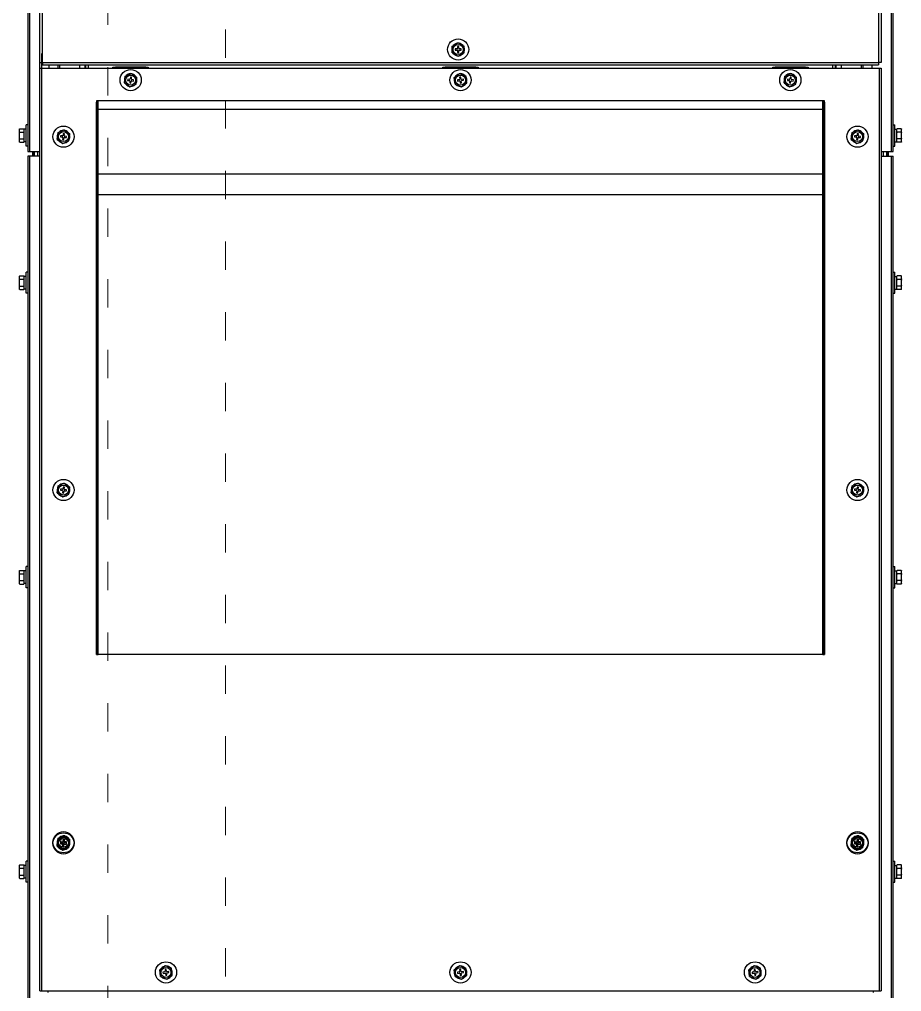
# Model space of a CAD drawing. Extents: x 59521 to 184406, y -1257 to 56672.
# Drawn here: x 90184 to 90933, y 14192 to 15017 of the extents above; entities that cross this region are included whole.
import ezdxf

# ---------------------------------------------------------------- set-up
doc = ezdxf.new("R2010")
doc.units = 0
doc.header["$MEASUREMENT"] = 0
doc.linetypes.add('ACAD_ISO03W100', pattern=[30, 12, -18])
doc.layers.get('0').update_dxf_attribs({"linetype": 'CONTINUOUS'})
for name, color, linetype in [('2401-01144-S-M6-16HWM_0', 7, 'CONTINUOUS'), ('4209-FSJT01_0', 7, 'CONTINUOUS'), ('4209-FSJT02_0', 7, 'CONTINUOUS'), ('4212-KH004_041_0', 7, 'CONTINUOUS'), ('4212-KH010_041_0', 7, 'CONTINUOUS'), ('4215-12269_4_0', 7, 'CONTINUOUS'), ('4215-12269_4_1_0', 7, 'CONTINUOUS'), ('4215-12269_4_4_0', 7, 'CONTINUOUS'), ('4215-19371_3_0', 7, 'CONTINUOUS'), ('4215-19372_1_0', 7, 'CONTINUOUS'), ('4215-19391_1_0', 7, 'CONTINUOUS'), ('4215-19398_1_0', 7, 'CONTINUOUS'), ('4215-19398_2_0', 7, 'CONTINUOUS'), ('4215-19398_3_0', 7, 'CONTINUOUS'), ('4215-19398_4_0', 7, 'CONTINUOUS'), ('4215-21660_1_0', 7, 'CONTINUOUS')]:
    doc.layers.add(name, color=color, linetype=linetype)
doc.layers.add('THICK', color=7, linetype='CONTINUOUS', lineweight=0)

# ---------------------------------------------------------------- blocks, each defined once
blk = doc.blocks.new('RY6TU6TYR6Y')
at = {"layer": 'THICK', "color": 1, "linetype": 'ACAD_ISO03W100', "ltscale": 2}
blk.add_lwpolyline([(74847.97, -88359.81), (74947.97, -88359.81), (74947.97, -90811.81), (74847.97, -90811.81)], close=True, dxfattribs=at)
blk = doc.blocks.new('A$C5A9F4CD4')
at = {"layer": '2401-01144-S-M6-16HWM_0', "color": 87, "linetype": 'Continuous'}
for p, q in [((367.7, 1189.89), (372.7, 1192.77)), ((367.7, 1184.11), (367.7, 1189.89)), ((373.2, 1189.5), (372.2, 1189.5)), ((372.2, 1189.5), (372.2, 1188)), ((372.7, 1192.77), (377.7, 1189.89)), ((373.2, 1188), (373.2, 1189.5)), ((377.7, 1184.11), (377.7, 1189.89)), ((367.7, 1184.11), (372.7, 1181.23)), ((371.7, 1187.5), (370.2, 1187.5)), ((370.2, 1187.5), (370.2, 1186.5)), ((370.2, 1186.5), (371.7, 1186.5)), ((372.2, 1186), (372.2, 1184.5)), ((372.2, 1184.5), (373.2, 1184.5)), ((372.7, 1181.23), (377.7, 1184.11)), ((373.2, 1184.5), (373.2, 1186)), ((375.2, 1187.5), (373.7, 1187.5)), ((373.7, 1186.5), (375.2, 1186.5)), ((375.2, 1186.5), (375.2, 1187.5)), ((89.41, 1158.69), (90.05, 1164.43)), ((90.05, 1164.43), (95.34, 1166.74)), ((95.34, 1166.74), (99.99, 1163.31)), ((369.38, 1163.24), (373.97, 1166.73)), ((373.97, 1166.73), (379.3, 1164.49)), ((380.02, 1158.76), (379.3, 1164.49)), ((649.41, 1158.69), (650.05, 1164.43)), ((650.05, 1164.43), (655.34, 1166.74)), ((655.34, 1166.74), (659.99, 1163.31)), ((89.41, 1158.69), (94.06, 1155.26)), ((92.27, 1161.78), (92.16, 1160.78)), ((92.16, 1160.78), (93.65, 1160.61)), ((93.76, 1161.61), (92.27, 1161.78)), ((94.09, 1160.06), (93.92, 1158.57)), ((93.92, 1158.57), (94.92, 1158.46)), ((94.06, 1155.26), (99.35, 1157.57)), ((94.48, 1163.54), (94.31, 1162.05)), ((95.48, 1163.43), (94.48, 1163.54)), ((94.92, 1158.46), (95.09, 1159.95)), ((95.31, 1161.94), (95.48, 1163.43)), ((95.64, 1160.39), (97.13, 1160.22)), ((97.24, 1161.22), (95.75, 1161.39)), ((97.13, 1160.22), (97.24, 1161.22)), ((99.35, 1157.57), (99.99, 1163.31)), ((370.1, 1157.51), (369.38, 1163.24)), ((370.1, 1157.51), (375.43, 1155.27)), ((373.65, 1161.37), (372.16, 1161.18)), ((372.16, 1161.18), (372.28, 1160.19)), ((372.28, 1160.19), (373.77, 1160.38)), ((374.88, 1163.54), (373.89, 1163.42)), ((373.89, 1163.42), (374.08, 1161.93)), ((374.33, 1159.95), (374.52, 1158.46)), ((374.52, 1158.46), (375.51, 1158.58)), ((375.07, 1162.05), (374.88, 1163.54)), ((375.51, 1158.58), (375.32, 1160.07)), ((375.43, 1155.27), (380.02, 1158.76)), ((377.12, 1161.81), (375.63, 1161.62)), ((375.75, 1160.63), (377.24, 1160.82)), ((377.24, 1160.82), (377.12, 1161.81)), ((649.41, 1158.69), (654.06, 1155.26)), ((652.27, 1161.78), (652.16, 1160.78)), ((652.16, 1160.78), (653.65, 1160.61)), ((653.76, 1161.61), (652.27, 1161.78)), ((654.09, 1160.06), (653.92, 1158.57)), ((653.92, 1158.57), (654.92, 1158.46)), ((654.06, 1155.26), (659.35, 1157.57)), ((654.48, 1163.54), (654.31, 1162.05)), ((655.48, 1163.43), (654.48, 1163.54)), ((654.92, 1158.46), (655.09, 1159.95)), ((655.31, 1161.94), (655.48, 1163.43)), ((655.64, 1160.39), (657.13, 1160.22)), ((657.24, 1161.22), (655.75, 1161.39)), ((657.13, 1160.22), (657.24, 1161.22)), ((659.35, 1157.57), (659.99, 1163.31)), ((5.9, 1105), (5.9, 1123)), ((7.5, 1123), (5.9, 1123)), ((741.9, 1123), (743.5, 1123)), ((743.5, 1105), (743.5, 1123)), ((0.6, 1119.77), (0.3, 1119.47)), ((0.3, 1108.53), (0.3, 1119.47)), ((0.6, 1119.77), (4, 1119.77)), ((0.6, 1116.89), (4, 1116.89)), ((4.3, 1119.47), (4, 1119.77)), ((4.3, 1108.53), (4.3, 1119.47)), ((5.9, 1119.35), (4.3, 1119.35)), ((32.41, 1110.69), (33.05, 1116.43)), ((33.05, 1116.43), (38.34, 1118.74)), ((37.48, 1115.54), (37.31, 1114.05)), ((38.48, 1115.43), (37.48, 1115.54)), ((38.31, 1113.94), (38.48, 1115.43)), ((38.34, 1118.74), (42.99, 1115.31)), ((42.35, 1109.57), (42.99, 1115.31)), ((706.41, 1110.69), (707.05, 1116.43)), ((707.05, 1116.43), (712.34, 1118.74)), ((711.48, 1115.54), (711.31, 1114.05)), ((712.48, 1115.43), (711.48, 1115.54)), ((712.31, 1113.94), (712.48, 1115.43)), ((712.34, 1118.74), (716.99, 1115.31)), ((716.35, 1109.57), (716.99, 1115.31)), ((743.5, 1119.35), (745.1, 1119.35)), ((745.1, 1119.47), (745.37, 1119.74)), ((745.1, 1108.53), (745.1, 1119.47)), ((748.8, 1119.77), (745.4, 1119.77)), ((748.8, 1116.84), (745.4, 1116.84)), ((748.83, 1119.74), (749.1, 1119.47)), ((749.1, 1108.53), (749.1, 1119.47)), ((0.6, 1108.23), (0.3, 1108.53)), ((0.6, 1111.11), (4, 1111.11)), ((0.6, 1108.23), (4, 1108.23)), ((4.3, 1108.53), (4, 1108.23)), ((5.9, 1108.65), (4.3, 1108.65)), ((32.41, 1110.69), (37.06, 1107.26)), ((35.27, 1113.78), (35.16, 1112.78)), ((35.16, 1112.78), (36.65, 1112.61)), ((36.76, 1113.61), (35.27, 1113.78)), ((37.09, 1112.06), (36.92, 1110.57)), ((36.92, 1110.57), (37.92, 1110.46)), ((37.06, 1107.26), (42.35, 1109.57)), ((37.92, 1110.46), (38.09, 1111.95)), ((38.64, 1112.39), (40.13, 1112.22)), ((40.24, 1113.22), (38.75, 1113.39)), ((40.13, 1112.22), (40.24, 1113.22)), ((706.41, 1110.69), (711.06, 1107.26)), ((709.27, 1113.78), (709.16, 1112.78)), ((709.16, 1112.78), (710.65, 1112.61)), ((710.76, 1113.61), (709.27, 1113.78)), ((711.09, 1112.06), (710.92, 1110.57)), ((710.92, 1110.57), (711.92, 1110.46)), ((711.06, 1107.26), (716.35, 1109.57)), ((711.92, 1110.46), (712.09, 1111.95)), ((712.64, 1112.39), (714.13, 1112.22)), ((714.24, 1113.22), (712.75, 1113.39)), ((714.13, 1112.22), (714.24, 1113.22)), ((743.5, 1108.65), (745.1, 1108.65)), ((745.1, 1108.53), (745.4, 1108.23)), ((748.8, 1111.07), (745.4, 1111.07)), ((748.8, 1108.23), (745.4, 1108.23)), ((749.1, 1108.53), (748.8, 1108.23)), ((7.5, 1105), (5.9, 1105)), ((741.9, 1105), (743.5, 1105)), ((0.6, 994.77), (0.3, 994.47)), ((0.3, 983.53), (0.3, 994.47)), ((0.6, 994.77), (4, 994.77)), ((0.6, 991.89), (4, 991.89)), ((4.3, 994.47), (4, 994.77)), ((4.3, 983.53), (4.3, 994.47)), ((5.9, 994.35), (4.3, 994.35)), ((5.9, 980), (5.9, 998)), ((7.5, 998), (5.9, 998)), ((741.9, 998), (743.5, 998)), ((743.5, 980), (743.5, 998)), ((743.5, 994.35), (745.1, 994.35)), ((745.1, 994.47), (745.37, 994.74)), ((745.1, 983.53), (745.1, 994.47)), ((748.8, 994.77), (745.4, 994.77)), ((748.8, 991.84), (745.4, 991.84)), ((748.83, 994.74), (749.1, 994.47)), ((749.1, 983.53), (749.1, 994.47)), ((0.6, 983.23), (0.3, 983.53)), ((0.6, 986.11), (4, 986.11)), ((0.6, 983.23), (4, 983.23)), ((4.3, 983.53), (4, 983.23)), ((5.9, 983.65), (4.3, 983.65)), ((743.5, 983.65), (745.1, 983.65)), ((745.1, 983.53), (745.4, 983.23)), ((748.8, 986.07), (745.4, 986.07)), ((748.8, 983.23), (745.4, 983.23)), ((749.1, 983.53), (748.8, 983.23)), ((7.5, 980), (5.9, 980)), ((741.9, 980), (743.5, 980)), ((33.05, 816.43), (38.34, 818.74)), ((38.34, 818.74), (42.99, 815.31)), ((707.05, 816.43), (712.34, 818.74)), ((712.34, 818.74), (716.99, 815.31)), ((32.41, 810.69), (33.05, 816.43)), ((32.41, 810.69), (37.06, 807.26)), ((35.27, 813.78), (35.16, 812.78)), ((35.16, 812.78), (36.65, 812.61)), ((36.76, 813.61), (35.27, 813.78)), ((37.09, 812.06), (36.92, 810.57)), ((36.92, 810.57), (37.92, 810.46)), ((37.06, 807.26), (42.35, 809.57)), ((37.48, 815.54), (37.31, 814.05)), ((38.48, 815.43), (37.48, 815.54)), ((37.92, 810.46), (38.09, 811.95)), ((38.31, 813.94), (38.48, 815.43)), ((38.64, 812.39), (40.13, 812.22)), ((40.24, 813.22), (38.75, 813.39)), ((40.13, 812.22), (40.24, 813.22)), ((42.35, 809.57), (42.99, 815.31)), ((706.41, 810.69), (707.05, 816.43)), ((706.41, 810.69), (711.06, 807.26)), ((709.27, 813.78), (709.16, 812.78)), ((709.16, 812.78), (710.65, 812.61)), ((710.76, 813.61), (709.27, 813.78)), ((711.09, 812.06), (710.92, 810.57)), ((710.92, 810.57), (711.92, 810.46)), ((711.06, 807.26), (716.35, 809.57)), ((711.48, 815.54), (711.31, 814.05)), ((712.48, 815.43), (711.48, 815.54)), ((711.92, 810.46), (712.09, 811.95)), ((712.31, 813.94), (712.48, 815.43)), ((712.64, 812.39), (714.13, 812.22)), ((714.24, 813.22), (712.75, 813.39)), ((714.13, 812.22), (714.24, 813.22)), ((716.35, 809.57), (716.99, 815.31)), ((0.6, 744.77), (0.3, 744.47)), ((0.3, 733.53), (0.3, 744.47)), ((0.6, 744.77), (4, 744.77)), ((4.3, 744.47), (4, 744.77)), ((4.3, 733.53), (4.3, 744.47)), ((5.9, 744.35), (4.3, 744.35)), ((7.5, 748), (5.9, 748)), ((5.9, 730), (5.9, 748)), ((741.9, 748), (743.5, 748)), ((743.5, 730), (743.5, 748)), ((743.5, 744.35), (745.1, 744.35)), ((745.1, 744.47), (745.37, 744.74)), ((745.1, 733.53), (745.1, 744.47)), ((748.8, 744.77), (745.4, 744.77)), ((748.83, 744.74), (749.1, 744.47)), ((749.1, 733.53), (749.1, 744.47)), ((0.6, 741.89), (4, 741.89)), ((0.6, 736.11), (4, 736.11)), ((748.8, 741.84), (745.4, 741.84)), ((748.8, 736.07), (745.4, 736.07)), ((0.6, 733.23), (0.3, 733.53)), ((0.6, 733.23), (4, 733.23)), ((4.3, 733.53), (4, 733.23)), ((5.9, 733.65), (4.3, 733.65)), ((7.5, 730), (5.9, 730)), ((741.9, 730), (743.5, 730)), ((743.5, 733.65), (745.1, 733.65)), ((745.1, 733.53), (745.4, 733.23)), ((748.8, 733.23), (745.4, 733.23)), ((749.1, 733.53), (748.8, 733.23)), ((32.41, 511.69), (33.05, 517.43)), ((32.41, 510.69), (33.05, 516.43)), ((32.41, 511.69), (37.06, 508.26)), ((33.05, 517.43), (38.34, 519.74)), ((33.05, 516.43), (38.34, 518.74)), ((35.27, 514.78), (35.16, 513.78)), ((35.16, 513.78), (36.65, 513.61)), ((35.27, 513.78), (35.16, 512.78)), ((35.16, 512.78), (36.65, 512.61)), ((36.76, 514.61), (35.27, 514.78)), ((36.76, 513.61), (35.27, 513.78)), ((37.09, 513.06), (36.92, 511.57)), ((37.09, 512.06), (36.92, 510.57)), ((37.48, 516.54), (37.31, 515.05)), ((37.48, 515.54), (37.31, 514.05)), ((38.48, 516.43), (37.48, 516.54)), ((38.48, 515.43), (37.48, 515.54)), ((37.92, 511.46), (38.09, 512.95)), ((37.92, 510.46), (38.09, 511.95)), ((38.31, 514.94), (38.48, 516.43)), ((38.31, 513.94), (38.48, 515.43)), ((38.34, 519.74), (42.99, 516.31)), ((38.34, 518.74), (42.99, 515.31)), ((38.64, 513.39), (40.13, 513.22)), ((38.64, 512.39), (40.13, 512.22)), ((40.24, 514.22), (38.75, 514.39)), ((40.24, 513.22), (38.75, 513.39)), ((40.13, 513.22), (40.24, 514.22)), ((40.13, 512.22), (40.24, 513.22)), ((42.35, 510.57), (42.99, 516.31)), ((42.35, 509.57), (42.99, 515.31)), ((706.41, 511.69), (707.05, 517.43)), ((706.41, 510.69), (707.05, 516.43)), ((706.41, 511.69), (711.06, 508.26)), ((707.05, 517.43), (712.34, 519.74)), ((707.05, 516.43), (712.34, 518.74)), ((709.27, 514.78), (709.16, 513.78)), ((709.16, 513.78), (710.65, 513.61)), ((709.27, 513.78), (709.16, 512.78)), ((709.16, 512.78), (710.65, 512.61)), ((710.76, 514.61), (709.27, 514.78)), ((710.76, 513.61), (709.27, 513.78)), ((711.09, 513.06), (710.92, 511.57)), ((711.09, 512.06), (710.92, 510.57)), ((711.48, 516.54), (711.31, 515.05)), ((711.48, 515.54), (711.31, 514.05)), ((712.48, 516.43), (711.48, 516.54)), ((712.48, 515.43), (711.48, 515.54)), ((711.92, 511.46), (712.09, 512.95)), ((711.92, 510.46), (712.09, 511.95)), ((712.31, 514.94), (712.48, 516.43)), ((712.31, 513.94), (712.48, 515.43)), ((712.34, 519.74), (716.99, 516.31)), ((712.34, 518.74), (716.99, 515.31)), ((712.64, 513.39), (714.13, 513.22)), ((712.64, 512.39), (714.13, 512.22)), ((714.24, 514.22), (712.75, 514.39)), ((714.24, 513.22), (712.75, 513.39)), ((714.13, 513.22), (714.24, 514.22)), ((714.13, 512.22), (714.24, 513.22)), ((716.35, 510.57), (716.99, 516.31)), ((716.35, 509.57), (716.99, 515.31)), ((32.41, 510.69), (37.06, 507.26)), ((36.92, 511.57), (37.92, 511.46)), ((36.92, 510.57), (37.92, 510.46)), ((37.06, 508.26), (42.35, 510.57)), ((37.06, 507.26), (42.35, 509.57)), ((706.41, 510.69), (711.06, 507.26)), ((710.92, 511.57), (711.92, 511.46)), ((710.92, 510.57), (711.92, 510.46)), ((711.06, 508.26), (716.35, 510.57)), ((711.06, 507.26), (716.35, 509.57)), ((7.5, 498), (5.9, 498)), ((5.9, 480), (5.9, 498)), ((7.5, 498), (5.9, 498)), ((5.9, 480), (5.9, 498)), ((741.9, 498), (743.5, 498)), ((743.5, 480), (743.5, 498)), ((0.6, 494.77), (0.3, 494.47)), ((0.6, 494.77), (0.3, 494.47)), ((0.3, 483.53), (0.3, 494.47)), ((0.3, 483.53), (0.3, 494.47)), ((0.6, 494.77), (4, 494.77)), ((0.6, 494.77), (4, 494.77)), ((0.6, 491.89), (4, 491.89)), ((0.6, 491.89), (4, 491.89)), ((4.3, 494.47), (4, 494.77)), ((4.3, 494.47), (4, 494.77)), ((4.3, 483.53), (4.3, 494.47)), ((4.3, 483.53), (4.3, 494.47)), ((5.9, 494.35), (4.3, 494.35)), ((5.9, 494.35), (4.3, 494.35)), ((743.5, 494.35), (745.1, 494.35)), ((745.1, 494.47), (745.37, 494.74)), ((745.1, 483.53), (745.1, 494.47)), ((748.8, 494.77), (745.4, 494.77)), ((748.8, 491.84), (745.4, 491.84)), ((748.83, 494.74), (749.1, 494.47)), ((749.1, 483.53), (749.1, 494.47)), ((0.6, 483.23), (0.3, 483.53)), ((0.6, 483.23), (0.3, 483.53)), ((0.6, 486.11), (4, 486.11)), ((0.6, 486.11), (4, 486.11)), ((0.6, 483.23), (4, 483.23)), ((0.6, 483.23), (4, 483.23)), ((4.3, 483.53), (4, 483.23)), ((4.3, 483.53), (4, 483.23)), ((5.9, 483.65), (4.3, 483.65)), ((5.9, 483.65), (4.3, 483.65)), ((7.5, 480), (5.9, 480)), ((7.5, 480), (5.9, 480)), ((741.9, 480), (743.5, 480)), ((743.5, 483.65), (745.1, 483.65)), ((745.1, 483.53), (745.4, 483.23)), ((748.8, 486.07), (745.4, 486.07)), ((748.8, 483.23), (745.4, 483.23)), ((749.1, 483.53), (748.8, 483.23)), ((119.38, 405.74), (123.97, 409.23)), ((119.38, 405.74), (123.97, 409.23)), ((120.1, 400.01), (119.38, 405.74)), ((120.1, 400.01), (119.38, 405.74)), ((124.88, 406.04), (123.89, 405.92)), ((124.88, 406.04), (123.89, 405.92)), ((123.89, 405.92), (124.08, 404.43)), ((123.89, 405.92), (124.08, 404.43)), ((123.97, 409.23), (129.3, 406.99)), ((123.97, 409.23), (129.3, 406.99)), ((125.07, 404.55), (124.88, 406.04)), ((125.07, 404.55), (124.88, 406.04)), ((130.02, 401.26), (129.3, 406.99)), ((130.02, 401.26), (129.3, 406.99)), ((369.38, 405.74), (373.97, 409.23)), ((369.38, 405.74), (373.97, 409.23)), ((370.1, 400.01), (369.38, 405.74)), ((370.1, 400.01), (369.38, 405.74)), ((374.88, 406.04), (373.89, 405.92)), ((374.88, 406.04), (373.89, 405.92)), ((373.89, 405.92), (374.08, 404.43)), ((373.89, 405.92), (374.08, 404.43)), ((373.97, 409.23), (379.3, 406.99)), ((373.97, 409.23), (379.3, 406.99)), ((375.07, 404.55), (374.88, 406.04)), ((375.07, 404.55), (374.88, 406.04)), ((380.02, 401.26), (379.3, 406.99)), ((380.02, 401.26), (379.3, 406.99)), ((619.38, 405.74), (623.97, 409.23)), ((619.38, 405.74), (623.97, 409.23)), ((620.1, 400.01), (619.38, 405.74)), ((620.1, 400.01), (619.38, 405.74)), ((624.88, 406.04), (623.89, 405.92)), ((624.88, 406.04), (623.89, 405.92)), ((623.89, 405.92), (624.08, 404.43)), ((623.89, 405.92), (624.08, 404.43)), ((623.97, 409.23), (629.3, 406.99)), ((623.97, 409.23), (629.3, 406.99)), ((625.07, 404.55), (624.88, 406.04)), ((625.07, 404.55), (624.88, 406.04)), ((630.02, 401.26), (629.3, 406.99)), ((630.02, 401.26), (629.3, 406.99)), ((120.1, 400.01), (125.43, 397.77)), ((120.1, 400.01), (125.43, 397.77)), ((123.65, 403.87), (122.16, 403.68)), ((123.65, 403.87), (122.16, 403.68)), ((122.16, 403.68), (122.28, 402.69)), ((122.16, 403.68), (122.28, 402.69)), ((122.28, 402.69), (123.77, 402.88)), ((122.28, 402.69), (123.77, 402.88)), ((124.33, 402.45), (124.52, 400.96)), ((124.33, 402.45), (124.52, 400.96)), ((124.52, 400.96), (125.51, 401.08)), ((124.52, 400.96), (125.51, 401.08)), ((125.51, 401.08), (125.32, 402.57)), ((125.51, 401.08), (125.32, 402.57)), ((125.43, 397.77), (130.02, 401.26)), ((125.43, 397.77), (130.02, 401.26)), ((127.12, 404.31), (125.63, 404.12)), ((127.12, 404.31), (125.63, 404.12)), ((125.75, 403.13), (127.24, 403.32)), ((125.75, 403.13), (127.24, 403.32)), ((127.24, 403.32), (127.12, 404.31)), ((127.24, 403.32), (127.12, 404.31)), ((370.1, 400.01), (375.43, 397.77)), ((370.1, 400.01), (375.43, 397.77)), ((373.65, 403.87), (372.16, 403.68)), ((373.65, 403.87), (372.16, 403.68)), ((372.16, 403.68), (372.28, 402.69)), ((372.16, 403.68), (372.28, 402.69)), ((372.28, 402.69), (373.77, 402.88)), ((372.28, 402.69), (373.77, 402.88)), ((374.33, 402.45), (374.52, 400.96)), ((374.33, 402.45), (374.52, 400.96)), ((374.52, 400.96), (375.51, 401.08)), ((374.52, 400.96), (375.51, 401.08)), ((375.51, 401.08), (375.32, 402.57)), ((375.51, 401.08), (375.32, 402.57)), ((375.43, 397.77), (380.02, 401.26)), ((375.43, 397.77), (380.02, 401.26)), ((377.12, 404.31), (375.63, 404.12)), ((377.12, 404.31), (375.63, 404.12)), ((375.75, 403.13), (377.24, 403.32)), ((375.75, 403.13), (377.24, 403.32)), ((377.24, 403.32), (377.12, 404.31)), ((377.24, 403.32), (377.12, 404.31)), ((620.1, 400.01), (625.43, 397.77)), ((620.1, 400.01), (625.43, 397.77)), ((623.65, 403.87), (622.16, 403.68)), ((623.65, 403.87), (622.16, 403.68)), ((622.16, 403.68), (622.28, 402.69)), ((622.16, 403.68), (622.28, 402.69)), ((622.28, 402.69), (623.77, 402.88)), ((622.28, 402.69), (623.77, 402.88)), ((624.33, 402.45), (624.52, 400.96)), ((624.33, 402.45), (624.52, 400.96)), ((624.52, 400.96), (625.51, 401.08)), ((624.52, 400.96), (625.51, 401.08)), ((625.51, 401.08), (625.32, 402.57)), ((625.51, 401.08), (625.32, 402.57)), ((625.43, 397.77), (630.02, 401.26)), ((625.43, 397.77), (630.02, 401.26)), ((627.12, 404.31), (625.63, 404.12)), ((627.12, 404.31), (625.63, 404.12)), ((625.75, 403.13), (627.24, 403.32)), ((625.75, 403.13), (627.24, 403.32)), ((627.24, 403.32), (627.12, 404.31)), ((627.24, 403.32), (627.12, 404.31))]:
    blk.add_line(p, q, dxfattribs=at)
for centre, radius in [((372.7, 1187), 9), ((372.7, 1187), 4.25), ((94.7, 1161), 9), ((94.7, 1161), 4.25), ((374.7, 1161), 9), ((374.7, 1161), 4.25), ((654.7, 1161), 9), ((654.7, 1161), 4.25), ((37.7, 1113), 9), ((37.7, 1113), 4.25), ((711.7, 1113), 9), ((711.7, 1113), 4.25), ((37.7, 813), 9), ((37.7, 813), 4.25), ((711.7, 813), 9), ((711.7, 813), 4.25), ((37.7, 514), 9), ((37.7, 513), 9), ((711.7, 514), 9), ((711.7, 513), 9), ((37.7, 514), 4.25), ((37.7, 513), 4.25), ((711.7, 514), 4.25), ((711.7, 513), 4.25), ((124.7, 403.5), 9), ((124.7, 403.5), 9), ((124.7, 403.5), 4.25), ((124.7, 403.5), 4.25), ((374.7, 403.5), 9), ((374.7, 403.5), 9), ((374.7, 403.5), 4.25), ((374.7, 403.5), 4.25), ((624.7, 403.5), 9), ((624.7, 403.5), 9), ((624.7, 403.5), 4.25), ((624.7, 403.5), 4.25)]:
    blk.add_circle(centre, radius, dxfattribs=at)
for centre, radius, start, end in [((372.7, 1187), 5.35, 159.16031, 200.83969), ((372.7, 1187), 5.47, 144.00755, 155.99245), ((372.7, 1187), 5.35, 99.16031, 140.83969), ((372.7, 1187), 5.47, 84.00755, 95.99245), ((372.7, 1187), 5.35, 39.16031, 80.83969), ((372.7, 1187), 5.47, 24.00755, 35.99245), ((372.7, 1187), 5.35, 339.16031, 20.83969), ((372.7, 1187), 5.47, 204.00755, 215.99245), ((372.7, 1187), 5.35, 219.16031, 260.83969), ((371.7, 1188), 0.5, 270, 0), ((371.7, 1186), 0.5, 0, 90), ((372.7, 1187), 5.47, 264.00755, 275.99245), ((373.7, 1188), 0.5, 180, 270), ((373.7, 1186), 0.5, 90, 180), ((372.7, 1187), 5.35, 279.16031, 320.83969), ((372.7, 1187), 5.47, 324.00755, 335.99245), ((94.7, 1161), 5.47, 137.5964, 149.58129), ((94.7, 1161), 5.35, 92.74915, 134.42854), ((94.7, 1161), 5.47, 77.5964, 89.58129), ((94.7, 1161), 5.35, 32.74915, 74.42854), ((94.7, 1161), 5.47, 17.5964, 29.58129), ((374.7, 1161), 5.47, 151.22599, 163.21088), ((374.7, 1161), 5.35, 106.37874, 148.05813), ((374.7, 1161), 5.47, 91.22599, 103.21088), ((374.7, 1161), 5.35, 46.37874, 88.05813), ((374.7, 1161), 5.47, 31.22599, 43.21088), ((654.7, 1161), 5.47, 137.5964, 149.58129), ((654.7, 1161), 5.35, 92.74915, 134.42854), ((654.7, 1161), 5.47, 77.5964, 89.58129), ((654.7, 1161), 5.35, 32.74915, 74.42854), ((654.7, 1161), 5.47, 17.5964, 29.58129), ((94.7, 1161), 5.35, 152.74915, 194.42854), ((94.7, 1161), 5.47, 197.5964, 209.58129), ((94.7, 1161), 5.35, 212.74915, 254.42854), ((94.7, 1161), 5.47, 257.5964, 269.58129), ((93.59, 1160.12), 0.5, 353.58884, 83.58884), ((93.82, 1162.11), 0.5, 263.58884, 353.58884), ((94.7, 1161), 5.35, 272.74915, 314.42854), ((95.58, 1159.89), 0.5, 83.58884, 173.58884), ((95.81, 1161.88), 0.5, 173.58884, 263.58884), ((94.7, 1161), 5.47, 317.5964, 329.58129), ((94.7, 1161), 5.35, 332.74915, 14.42854), ((374.7, 1161), 5.35, 166.37874, 208.05813), ((374.7, 1161), 5.47, 211.22599, 223.21088), ((374.7, 1161), 5.35, 226.37874, 268.05813), ((373.58, 1161.87), 0.5, 277.21844, 7.21844), ((373.83, 1159.88), 0.5, 7.21844, 97.21844), ((374.7, 1161), 5.47, 271.22599, 283.21088), ((375.57, 1162.12), 0.5, 187.21844, 277.21844), ((375.82, 1160.13), 0.5, 97.21844, 187.21844), ((374.7, 1161), 5.35, 286.37874, 328.05813), ((374.7, 1161), 5.35, 346.37874, 28.05813), ((374.7, 1161), 5.47, 331.22599, 343.21088), ((654.7, 1161), 5.35, 152.74915, 194.42854), ((654.7, 1161), 5.47, 197.5964, 209.58129), ((654.7, 1161), 5.35, 212.74915, 254.42854), ((654.7, 1161), 5.47, 257.5964, 269.58129), ((653.59, 1160.12), 0.5, 353.58884, 83.58884), ((653.82, 1162.11), 0.5, 263.58884, 353.58884), ((654.7, 1161), 5.35, 272.74915, 314.42854), ((655.58, 1159.89), 0.5, 83.58884, 173.58884), ((655.81, 1161.88), 0.5, 173.58884, 263.58884), ((654.7, 1161), 5.47, 317.5964, 329.58129), ((654.7, 1161), 5.35, 332.74915, 14.42854), ((1.54, 1117.2), 3.56, 39.13645, 39.50124), ((37.7, 1113), 5.35, 152.74915, 194.42854), ((37.7, 1113), 5.47, 137.5964, 149.58129), ((37.7, 1113), 5.35, 92.74915, 134.42854), ((37.7, 1113), 5.47, 77.5964, 89.58129), ((37.7, 1113), 5.35, 32.74915, 74.42854), ((37.7, 1113), 5.47, 17.5964, 29.58129), ((37.7, 1113), 5.35, 332.74915, 14.42854), ((711.7, 1113), 5.35, 152.74915, 194.42854), ((711.7, 1113), 5.47, 137.5964, 149.58129), ((711.7, 1113), 5.35, 92.74915, 134.42854), ((711.7, 1113), 5.47, 77.5964, 89.58129), ((711.7, 1113), 5.35, 32.74915, 74.42854), ((711.7, 1113), 5.47, 17.5964, 29.58129), ((711.7, 1113), 5.35, 332.74915, 14.42854), ((747.91, 1117.18), 3.61, 140.86358, 141.28971), ((749.24, 1115.99), 5.38, 135.43477, 135.87557), ((744.96, 1115.99), 5.38, 44.12443, 44.56523), ((746.29, 1117.18), 3.61, 38.71029, 39.13642), ((3.06, 1110.8), 3.56, 219.13645, 219.50125), ((37.7, 1113), 5.47, 197.5964, 209.58129), ((37.7, 1113), 5.35, 212.74915, 254.42854), ((37.7, 1113), 5.47, 257.5964, 269.58129), ((36.59, 1112.12), 0.5, 353.58884, 83.58884), ((36.82, 1114.11), 0.5, 263.58884, 353.58884), ((37.7, 1113), 5.35, 272.74915, 314.42854), ((38.58, 1111.89), 0.5, 83.58884, 173.58884), ((38.81, 1113.88), 0.5, 173.58884, 263.58884), ((37.7, 1113), 5.47, 317.5964, 329.58129), ((711.7, 1113), 5.47, 197.5964, 209.58129), ((711.7, 1113), 5.35, 212.74915, 254.42854), ((711.7, 1113), 5.47, 257.5964, 269.58129), ((710.59, 1112.12), 0.5, 353.58884, 83.58884), ((710.82, 1114.11), 0.5, 263.58884, 353.58884), ((711.7, 1113), 5.35, 272.74915, 314.42854), ((712.58, 1111.89), 0.5, 83.58884, 173.58884), ((712.81, 1113.88), 0.5, 173.58884, 263.58884), ((711.7, 1113), 5.47, 317.5964, 329.58129), ((1.54, 992.2), 3.56, 39.13645, 39.50124), ((747.91, 992.18), 3.61, 140.86358, 141.28971), ((749.24, 990.99), 5.38, 135.43477, 135.87557), ((744.96, 990.99), 5.38, 44.12443, 44.56523), ((746.29, 992.18), 3.61, 38.71029, 39.13642), ((3.06, 985.8), 3.56, 219.13645, 219.50125), ((37.7, 813), 5.35, 92.74915, 134.42854), ((37.7, 813), 5.47, 77.5964, 89.58129), ((37.7, 813), 5.35, 32.74915, 74.42854), ((711.7, 813), 5.35, 92.74915, 134.42854), ((711.7, 813), 5.47, 77.5964, 89.58129), ((711.7, 813), 5.35, 32.74915, 74.42854), ((37.7, 813), 5.35, 152.74915, 194.42854), ((37.7, 813), 5.47, 197.5964, 209.58129), ((37.7, 813), 5.47, 137.5964, 149.58129), ((37.7, 813), 5.35, 212.74915, 254.42854), ((36.59, 812.12), 0.5, 353.58884, 83.58884), ((36.82, 814.11), 0.5, 263.58884, 353.58884), ((37.7, 813), 5.35, 272.74915, 314.42854), ((38.58, 811.89), 0.5, 83.58884, 173.58884), ((38.81, 813.88), 0.5, 173.58884, 263.58884), ((37.7, 813), 5.47, 317.5964, 329.58129), ((37.7, 813), 5.47, 17.5964, 29.58129), ((37.7, 813), 5.35, 332.74915, 14.42854), ((711.7, 813), 5.35, 152.74915, 194.42854), ((711.7, 813), 5.47, 197.5964, 209.58129), ((711.7, 813), 5.47, 137.5964, 149.58129), ((711.7, 813), 5.35, 212.74915, 254.42854), ((710.59, 812.12), 0.5, 353.58884, 83.58884), ((710.82, 814.11), 0.5, 263.58884, 353.58884), ((711.7, 813), 5.35, 272.74915, 314.42854), ((712.58, 811.89), 0.5, 83.58884, 173.58884), ((712.81, 813.88), 0.5, 173.58884, 263.58884), ((711.7, 813), 5.47, 317.5964, 329.58129), ((711.7, 813), 5.47, 17.5964, 29.58129), ((711.7, 813), 5.35, 332.74915, 14.42854), ((37.7, 813), 5.47, 257.5964, 269.58129), ((711.7, 813), 5.47, 257.5964, 269.58129), ((1.54, 742.2), 3.56, 39.13645, 39.50124), ((747.91, 742.18), 3.61, 140.86358, 141.28971), ((749.24, 740.99), 5.38, 135.43477, 135.87557), ((744.96, 740.99), 5.38, 44.12443, 44.56523), ((746.29, 742.18), 3.61, 38.71029, 39.13642), ((3.06, 735.8), 3.56, 219.13645, 219.50125), ((37.7, 514), 5.35, 152.74915, 194.42854), ((37.7, 513), 5.35, 152.74915, 194.42854), ((37.7, 514), 5.47, 197.5964, 209.58129), ((37.7, 514), 5.47, 137.5964, 149.58129), ((37.7, 513), 5.47, 137.5964, 149.58129), ((37.7, 514), 5.35, 92.74915, 134.42854), ((37.7, 513), 5.35, 92.74915, 134.42854), ((36.59, 513.12), 0.5, 353.58884, 83.58884), ((36.59, 512.12), 0.5, 353.58884, 83.58884), ((36.82, 515.11), 0.5, 263.58884, 353.58884), ((36.82, 514.11), 0.5, 263.58884, 353.58884), ((37.7, 514), 5.47, 77.5964, 89.58129), ((37.7, 513), 5.47, 77.5964, 89.58129), ((38.58, 512.89), 0.5, 83.58884, 173.58884), ((38.58, 511.89), 0.5, 83.58884, 173.58884), ((38.81, 514.88), 0.5, 173.58884, 263.58884), ((38.81, 513.88), 0.5, 173.58884, 263.58884), ((37.7, 514), 5.35, 32.74915, 74.42854), ((37.7, 513), 5.35, 32.74915, 74.42854), ((37.7, 514), 5.47, 17.5964, 29.58129), ((37.7, 513), 5.47, 17.5964, 29.58129), ((37.7, 514), 5.35, 332.74915, 14.42854), ((37.7, 513), 5.35, 332.74915, 14.42854), ((711.7, 514), 5.35, 152.74915, 194.42854), ((711.7, 513), 5.35, 152.74915, 194.42854), ((711.7, 514), 5.47, 197.5964, 209.58129), ((711.7, 514), 5.47, 137.5964, 149.58129), ((711.7, 513), 5.47, 137.5964, 149.58129), ((711.7, 514), 5.35, 92.74915, 134.42854), ((711.7, 513), 5.35, 92.74915, 134.42854), ((710.59, 513.12), 0.5, 353.58884, 83.58884), ((710.59, 512.12), 0.5, 353.58884, 83.58884), ((710.82, 515.11), 0.5, 263.58884, 353.58884), ((710.82, 514.11), 0.5, 263.58884, 353.58884), ((711.7, 514), 5.47, 77.5964, 89.58129), ((711.7, 513), 5.47, 77.5964, 89.58129), ((712.58, 512.89), 0.5, 83.58884, 173.58884), ((712.58, 511.89), 0.5, 83.58884, 173.58884), ((712.81, 514.88), 0.5, 173.58884, 263.58884), ((712.81, 513.88), 0.5, 173.58884, 263.58884), ((711.7, 514), 5.35, 32.74915, 74.42854), ((711.7, 513), 5.35, 32.74915, 74.42854), ((711.7, 514), 5.47, 17.5964, 29.58129), ((711.7, 513), 5.47, 17.5964, 29.58129), ((711.7, 514), 5.35, 332.74915, 14.42854), ((711.7, 513), 5.35, 332.74915, 14.42854), ((37.7, 513), 5.47, 197.5964, 209.58129), ((37.7, 514), 5.35, 212.74915, 254.42854), ((37.7, 513), 5.35, 212.74915, 254.42854), ((37.7, 514), 5.47, 257.5964, 269.58129), ((37.7, 513), 5.47, 257.5964, 269.58129), ((37.7, 514), 5.35, 272.74915, 314.42854), ((37.7, 513), 5.35, 272.74915, 314.42854), ((37.7, 514), 5.47, 317.5964, 329.58129), ((37.7, 513), 5.47, 317.5964, 329.58129), ((711.7, 513), 5.47, 197.5964, 209.58129), ((711.7, 514), 5.35, 212.74915, 254.42854), ((711.7, 513), 5.35, 212.74915, 254.42854), ((711.7, 514), 5.47, 257.5964, 269.58129), ((711.7, 513), 5.47, 257.5964, 269.58129), ((711.7, 514), 5.35, 272.74915, 314.42854), ((711.7, 513), 5.35, 272.74915, 314.42854), ((711.7, 514), 5.47, 317.5964, 329.58129), ((711.7, 513), 5.47, 317.5964, 329.58129), ((1.54, 492.2), 3.56, 39.13645, 39.50124), ((1.54, 492.2), 3.56, 39.13645, 39.50124), ((747.91, 492.18), 3.61, 140.86358, 141.28971), ((749.24, 490.99), 5.38, 135.43477, 135.87557), ((744.96, 490.99), 5.38, 44.12443, 44.56523), ((746.29, 492.18), 3.61, 38.71029, 39.13642), ((3.06, 485.8), 3.56, 219.13645, 219.50125), ((3.06, 485.8), 3.56, 219.13645, 219.50125), ((124.7, 403.5), 5.35, 166.37874, 208.05813), ((124.7, 403.5), 5.35, 166.37874, 208.05813), ((124.7, 403.5), 5.47, 151.22599, 163.21088), ((124.7, 403.5), 5.47, 151.22599, 163.21088), ((124.7, 403.5), 5.35, 106.37874, 148.05813), ((124.7, 403.5), 5.35, 106.37874, 148.05813), ((124.7, 403.5), 5.47, 91.22599, 103.21088), ((124.7, 403.5), 5.47, 91.22599, 103.21088), ((123.58, 404.37), 0.5, 277.21844, 7.21844), ((123.58, 404.37), 0.5, 277.21844, 7.21844), ((124.7, 403.5), 5.35, 46.37874, 88.05813), ((124.7, 403.5), 5.35, 46.37874, 88.05813), ((125.57, 404.62), 0.5, 187.21844, 277.21844), ((125.57, 404.62), 0.5, 187.21844, 277.21844), ((124.7, 403.5), 5.47, 31.22599, 43.21088), ((124.7, 403.5), 5.47, 31.22599, 43.21088), ((124.7, 403.5), 5.35, 346.37874, 28.05813), ((124.7, 403.5), 5.35, 346.37874, 28.05813), ((374.7, 403.5), 5.35, 166.37874, 208.05813), ((374.7, 403.5), 5.35, 166.37874, 208.05813), ((374.7, 403.5), 5.47, 151.22599, 163.21088), ((374.7, 403.5), 5.47, 151.22599, 163.21088), ((374.7, 403.5), 5.35, 106.37874, 148.05813), ((374.7, 403.5), 5.35, 106.37874, 148.05813), ((374.7, 403.5), 5.47, 91.22599, 103.21088), ((374.7, 403.5), 5.47, 91.22599, 103.21088), ((373.58, 404.37), 0.5, 277.21844, 7.21844), ((373.58, 404.37), 0.5, 277.21844, 7.21844), ((374.7, 403.5), 5.35, 46.37874, 88.05813), ((374.7, 403.5), 5.35, 46.37874, 88.05813), ((375.57, 404.62), 0.5, 187.21844, 277.21844), ((375.57, 404.62), 0.5, 187.21844, 277.21844), ((374.7, 403.5), 5.47, 31.22599, 43.21088), ((374.7, 403.5), 5.47, 31.22599, 43.21088), ((374.7, 403.5), 5.35, 346.37874, 28.05813), ((374.7, 403.5), 5.35, 346.37874, 28.05813), ((624.7, 403.5), 5.35, 166.37874, 208.05813), ((624.7, 403.5), 5.35, 166.37874, 208.05813), ((624.7, 403.5), 5.47, 151.22599, 163.21088), ((624.7, 403.5), 5.47, 151.22599, 163.21088), ((624.7, 403.5), 5.35, 106.37874, 148.05813), ((624.7, 403.5), 5.35, 106.37874, 148.05813), ((624.7, 403.5), 5.47, 91.22599, 103.21088), ((624.7, 403.5), 5.47, 91.22599, 103.21088), ((623.58, 404.37), 0.5, 277.21844, 7.21844), ((623.58, 404.37), 0.5, 277.21844, 7.21844), ((624.7, 403.5), 5.35, 46.37874, 88.05813), ((624.7, 403.5), 5.35, 46.37874, 88.05813), ((625.57, 404.62), 0.5, 187.21844, 277.21844), ((625.57, 404.62), 0.5, 187.21844, 277.21844), ((624.7, 403.5), 5.47, 31.22599, 43.21088), ((624.7, 403.5), 5.47, 31.22599, 43.21088), ((624.7, 403.5), 5.35, 346.37874, 28.05813), ((624.7, 403.5), 5.35, 346.37874, 28.05813), ((124.7, 403.5), 5.47, 211.22599, 223.21088), ((124.7, 403.5), 5.47, 211.22599, 223.21088), ((124.7, 403.5), 5.35, 226.37874, 268.05813), ((124.7, 403.5), 5.35, 226.37874, 268.05813), ((123.83, 402.38), 0.5, 7.21844, 97.21844), ((123.83, 402.38), 0.5, 7.21844, 97.21844), ((124.7, 403.5), 5.47, 271.22599, 283.21088), ((124.7, 403.5), 5.47, 271.22599, 283.21088), ((125.82, 402.63), 0.5, 97.21844, 187.21844), ((125.82, 402.63), 0.5, 97.21844, 187.21844), ((124.7, 403.5), 5.35, 286.37874, 328.05813), ((124.7, 403.5), 5.35, 286.37874, 328.05813), ((124.7, 403.5), 5.47, 331.22599, 343.21088), ((124.7, 403.5), 5.47, 331.22599, 343.21088), ((374.7, 403.5), 5.47, 211.22599, 223.21088), ((374.7, 403.5), 5.47, 211.22599, 223.21088), ((374.7, 403.5), 5.35, 226.37874, 268.05813), ((374.7, 403.5), 5.35, 226.37874, 268.05813), ((373.83, 402.38), 0.5, 7.21844, 97.21844), ((373.83, 402.38), 0.5, 7.21844, 97.21844), ((374.7, 403.5), 5.47, 271.22599, 283.21088), ((374.7, 403.5), 5.47, 271.22599, 283.21088), ((375.82, 402.63), 0.5, 97.21844, 187.21844), ((375.82, 402.63), 0.5, 97.21844, 187.21844), ((374.7, 403.5), 5.35, 286.37874, 328.05813), ((374.7, 403.5), 5.35, 286.37874, 328.05813), ((374.7, 403.5), 5.47, 331.22599, 343.21088), ((374.7, 403.5), 5.47, 331.22599, 343.21088), ((624.7, 403.5), 5.47, 211.22599, 223.21088), ((624.7, 403.5), 5.47, 211.22599, 223.21088), ((624.7, 403.5), 5.35, 226.37874, 268.05813), ((624.7, 403.5), 5.35, 226.37874, 268.05813), ((623.83, 402.38), 0.5, 7.21844, 97.21844), ((623.83, 402.38), 0.5, 7.21844, 97.21844), ((624.7, 403.5), 5.47, 271.22599, 283.21088), ((624.7, 403.5), 5.47, 271.22599, 283.21088), ((625.82, 402.63), 0.5, 97.21844, 187.21844), ((625.82, 402.63), 0.5, 97.21844, 187.21844), ((624.7, 403.5), 5.35, 286.37874, 328.05813), ((624.7, 403.5), 5.35, 286.37874, 328.05813), ((624.7, 403.5), 5.47, 331.22599, 343.21088), ((624.7, 403.5), 5.47, 331.22599, 343.21088)]:
    blk.add_arc(centre, radius, start, end, dxfattribs=at)
for points in [[(0.3, 1119.44), (0.39, 1119.56), (0.49, 1119.67), (0.6, 1119.77)], [(0.6, 1116.89), (0.49, 1116.99), (0.39, 1117.1), (0.3, 1117.22)], [(0.3, 1116.23), (0.39, 1116.45), (0.49, 1116.67), (0.6, 1116.89)], [(4.29, 1119.46), (4.2, 1119.57), (4.1, 1119.67), (4, 1119.77)], [(4, 1116.89), (4.11, 1116.99), (4.21, 1117.1), (4.3, 1117.22)], [(4.3, 1116.23), (4.21, 1116.45), (4.11, 1116.67), (4, 1116.89)], [(745.1, 1117.18), (745.19, 1117.06), (745.29, 1116.95), (745.4, 1116.84)], [(745.4, 1116.84), (745.29, 1116.63), (745.19, 1116.41), (745.1, 1116.18)], [(745.37, 1119.74), (745.28, 1119.65), (745.2, 1119.56), (745.12, 1119.46)], [(749.1, 1117.18), (749.01, 1117.06), (748.91, 1116.95), (748.8, 1116.84)], [(748.8, 1116.84), (748.91, 1116.63), (749.01, 1116.41), (749.1, 1116.18)], [(748.83, 1119.74), (748.92, 1119.65), (749, 1119.56), (749.08, 1119.46)], [(0.6, 1111.11), (0.49, 1111.33), (0.39, 1111.55), (0.3, 1111.77)], [(0.3, 1110.78), (0.39, 1110.9), (0.49, 1111.01), (0.6, 1111.11)], [(0.6, 1108.23), (0.5, 1108.33), (0.4, 1108.43), (0.31, 1108.54)], [(4, 1111.11), (4.11, 1111.33), (4.21, 1111.55), (4.3, 1111.77)], [(4.3, 1110.78), (4.21, 1110.9), (4.11, 1111.01), (4, 1111.11)], [(4, 1108.23), (4.11, 1108.33), (4.21, 1108.44), (4.3, 1108.56)], [(745.1, 1111.73), (745.19, 1111.5), (745.29, 1111.29), (745.4, 1111.07)], [(745.4, 1111.07), (745.29, 1110.97), (745.19, 1110.86), (745.1, 1110.74)], [(745.1, 1108.55), (745.19, 1108.45), (745.28, 1108.35), (745.37, 1108.26)], [(749.1, 1111.73), (749.01, 1111.5), (748.91, 1111.29), (748.8, 1111.07)], [(748.8, 1111.07), (748.9, 1110.97), (749.01, 1110.86), (749.1, 1110.74)], [(749.1, 1108.55), (749.01, 1108.45), (748.92, 1108.35), (748.83, 1108.26)], [(0.3, 994.44), (0.39, 994.56), (0.49, 994.67), (0.6, 994.77)], [(0.6, 991.89), (0.49, 991.99), (0.39, 992.1), (0.3, 992.22)], [(0.3, 991.23), (0.39, 991.45), (0.49, 991.67), (0.6, 991.89)], [(4.29, 994.46), (4.2, 994.57), (4.1, 994.67), (4, 994.77)], [(4, 991.89), (4.11, 991.99), (4.21, 992.1), (4.3, 992.22)], [(4.3, 991.23), (4.21, 991.45), (4.11, 991.67), (4, 991.89)], [(745.1, 992.18), (745.19, 992.06), (745.29, 991.95), (745.4, 991.84)], [(745.4, 991.84), (745.29, 991.63), (745.19, 991.41), (745.1, 991.18)], [(745.37, 994.74), (745.28, 994.65), (745.2, 994.56), (745.12, 994.46)], [(749.1, 992.18), (749.01, 992.06), (748.91, 991.95), (748.8, 991.84)], [(748.8, 991.84), (748.91, 991.63), (749.01, 991.41), (749.1, 991.18)], [(748.83, 994.74), (748.92, 994.65), (749, 994.56), (749.08, 994.46)], [(0.6, 986.11), (0.49, 986.33), (0.39, 986.55), (0.3, 986.77)], [(0.3, 985.78), (0.39, 985.9), (0.49, 986.01), (0.6, 986.11)], [(0.6, 983.23), (0.5, 983.33), (0.4, 983.43), (0.31, 983.54)], [(4, 986.11), (4.11, 986.33), (4.21, 986.55), (4.3, 986.77)], [(4.3, 985.78), (4.21, 985.9), (4.11, 986.01), (4, 986.11)], [(4, 983.23), (4.11, 983.33), (4.21, 983.44), (4.3, 983.56)], [(745.1, 986.73), (745.19, 986.5), (745.29, 986.29), (745.4, 986.07)], [(745.4, 986.07), (745.29, 985.97), (745.19, 985.86), (745.1, 985.74)], [(745.1, 983.55), (745.19, 983.45), (745.28, 983.35), (745.37, 983.26)], [(749.1, 986.73), (749.01, 986.5), (748.91, 986.29), (748.8, 986.07)], [(748.8, 986.07), (748.9, 985.97), (749.01, 985.86), (749.1, 985.74)], [(749.1, 983.55), (749.01, 983.45), (748.92, 983.35), (748.83, 983.26)], [(0.3, 744.44), (0.39, 744.56), (0.49, 744.67), (0.6, 744.77)], [(4.29, 744.46), (4.2, 744.57), (4.1, 744.67), (4, 744.77)], [(745.37, 744.74), (745.28, 744.65), (745.2, 744.56), (745.12, 744.46)], [(748.83, 744.74), (748.92, 744.65), (749, 744.56), (749.08, 744.46)], [(0.6, 741.89), (0.49, 741.99), (0.39, 742.1), (0.3, 742.22)], [(0.3, 741.23), (0.39, 741.45), (0.49, 741.67), (0.6, 741.89)], [(0.6, 736.11), (0.49, 736.33), (0.39, 736.55), (0.3, 736.77)], [(0.3, 735.78), (0.39, 735.9), (0.49, 736.01), (0.6, 736.11)], [(4, 741.89), (4.11, 741.99), (4.21, 742.1), (4.3, 742.22)], [(4.3, 741.23), (4.21, 741.45), (4.11, 741.67), (4, 741.89)], [(4, 736.11), (4.11, 736.33), (4.21, 736.55), (4.3, 736.77)], [(4.3, 735.78), (4.21, 735.9), (4.11, 736.01), (4, 736.11)], [(745.1, 742.18), (745.19, 742.06), (745.29, 741.95), (745.4, 741.84)], [(745.4, 741.84), (745.29, 741.63), (745.19, 741.41), (745.1, 741.18)], [(745.1, 736.73), (745.19, 736.5), (745.29, 736.29), (745.4, 736.07)], [(745.4, 736.07), (745.29, 735.97), (745.19, 735.86), (745.1, 735.74)], [(749.1, 742.18), (749.01, 742.06), (748.91, 741.95), (748.8, 741.84)], [(748.8, 741.84), (748.91, 741.63), (749.01, 741.41), (749.1, 741.18)], [(749.1, 736.73), (749.01, 736.5), (748.91, 736.29), (748.8, 736.07)], [(748.8, 736.07), (748.9, 735.97), (749.01, 735.86), (749.1, 735.74)], [(0.6, 733.23), (0.5, 733.33), (0.4, 733.43), (0.31, 733.54)], [(4, 733.23), (4.11, 733.33), (4.21, 733.44), (4.3, 733.56)], [(745.1, 733.55), (745.19, 733.45), (745.28, 733.35), (745.37, 733.26)], [(749.1, 733.55), (749.01, 733.45), (748.92, 733.35), (748.83, 733.26)], [(0.3, 494.44), (0.39, 494.56), (0.49, 494.67), (0.6, 494.77)], [(0.3, 494.44), (0.39, 494.56), (0.49, 494.67), (0.6, 494.77)], [(0.6, 491.89), (0.49, 491.99), (0.39, 492.1), (0.3, 492.22)], [(0.6, 491.89), (0.49, 491.99), (0.39, 492.1), (0.3, 492.22)], [(0.3, 491.23), (0.39, 491.45), (0.49, 491.67), (0.6, 491.89)], [(0.3, 491.23), (0.39, 491.45), (0.49, 491.67), (0.6, 491.89)], [(4.29, 494.46), (4.2, 494.57), (4.1, 494.67), (4, 494.77)], [(4.29, 494.46), (4.2, 494.57), (4.1, 494.67), (4, 494.77)], [(4, 491.89), (4.11, 491.99), (4.21, 492.1), (4.3, 492.22)], [(4, 491.89), (4.11, 491.99), (4.21, 492.1), (4.3, 492.22)], [(4.3, 491.23), (4.21, 491.45), (4.11, 491.67), (4, 491.89)], [(4.3, 491.23), (4.21, 491.45), (4.11, 491.67), (4, 491.89)], [(745.1, 492.18), (745.19, 492.06), (745.29, 491.95), (745.4, 491.84)], [(745.4, 491.84), (745.29, 491.63), (745.19, 491.41), (745.1, 491.18)], [(745.37, 494.74), (745.28, 494.65), (745.2, 494.56), (745.12, 494.46)], [(749.1, 492.18), (749.01, 492.06), (748.91, 491.95), (748.8, 491.84)], [(748.8, 491.84), (748.91, 491.63), (749.01, 491.41), (749.1, 491.18)], [(748.83, 494.74), (748.92, 494.65), (749, 494.56), (749.08, 494.46)], [(0.6, 486.11), (0.49, 486.33), (0.39, 486.55), (0.3, 486.77)], [(0.6, 486.11), (0.49, 486.33), (0.39, 486.55), (0.3, 486.77)], [(0.3, 485.78), (0.39, 485.9), (0.49, 486.01), (0.6, 486.11)], [(0.3, 485.78), (0.39, 485.9), (0.49, 486.01), (0.6, 486.11)], [(0.6, 483.23), (0.5, 483.33), (0.4, 483.43), (0.31, 483.54)], [(0.6, 483.23), (0.5, 483.33), (0.4, 483.43), (0.31, 483.54)], [(4, 486.11), (4.11, 486.33), (4.21, 486.55), (4.3, 486.77)], [(4, 486.11), (4.11, 486.33), (4.21, 486.55), (4.3, 486.77)], [(4.3, 485.78), (4.21, 485.9), (4.11, 486.01), (4, 486.11)], [(4.3, 485.78), (4.21, 485.9), (4.11, 486.01), (4, 486.11)], [(4, 483.23), (4.11, 483.33), (4.21, 483.44), (4.3, 483.56)], [(4, 483.23), (4.11, 483.33), (4.21, 483.44), (4.3, 483.56)], [(745.1, 486.73), (745.19, 486.5), (745.29, 486.29), (745.4, 486.07)], [(745.4, 486.07), (745.29, 485.97), (745.19, 485.86), (745.1, 485.74)], [(745.1, 483.55), (745.19, 483.45), (745.28, 483.35), (745.37, 483.26)], [(749.1, 486.73), (749.01, 486.5), (748.91, 486.29), (748.8, 486.07)], [(748.8, 486.07), (748.9, 485.97), (749.01, 485.86), (749.1, 485.74)], [(749.1, 483.55), (749.01, 483.45), (748.92, 483.35), (748.83, 483.26)]]:
    blk.add_open_spline(points, degree=3, dxfattribs=at)
at = {"layer": '4209-FSJT01_0', "color": 87, "linetype": 'Continuous'}
for p, q in [((65.8, 1143.5), (65.8, 1142.3)), ((67, 1143.5), (65.8, 1143.5)), ((683.6, 1143.5), (682.4, 1143.5)), ((683.6, 1142.3), (683.6, 1143.5)), ((66.8, 1123.5), (67, 1123.5)), ((682.4, 1123.5), (682.6, 1123.5))]:
    blk.add_line(p, q, dxfattribs=at)
at = {"layer": '4209-FSJT02_0', "color": 87, "linetype": 'Continuous'}
for p, q in [((66.8, 1123.5), (67, 1123.5)), ((682.6, 1123.5), (682.4, 1123.5))]:
    blk.add_line(p, q, dxfattribs=at)
at = {"layer": '4212-KH004_041_0', "color": 87, "linetype": 'Continuous'}
for p, q in [((33.2, 1171), (33.2, 1174)), ((34.7, 1171), (34.7, 1174)), ((51.7, 1171), (51.7, 1174)), ((56.2, 1171), (56.2, 1174)), ((12.7, 1100.5), (12.7, 1096.5)), ((15.7, 1100.5), (15.7, 1096.5))]:
    blk.add_line(p, q, dxfattribs=at)
at = {"layer": '4212-KH010_041_0', "color": 87, "linetype": 'Continuous'}
for p, q in [((693.2, 1174), (693.2, 1171)), ((697.7, 1174), (697.7, 1171)), ((714.7, 1174), (714.7, 1171)), ((716.2, 1174), (716.2, 1171)), ((733.7, 1096.5), (733.7, 1100.5)), ((736.7, 1096.5), (736.7, 1100.5))]:
    blk.add_line(p, q, dxfattribs=at)
at = {"layer": '4215-12269_4_0', "color": 87, "linetype": 'Continuous'}
for p, q in [((79.7, 1171), (79.7, 1172)), ((79.7, 1172), (109.7, 1172)), ((109.7, 1172), (109.7, 1171)), ((359.7, 1172), (389.7, 1172)), ((359.7, 1171), (359.7, 1172)), ((389.7, 1172), (389.7, 1171)), ((639.7, 1172), (669.7, 1172)), ((639.7, 1171), (639.7, 1172)), ((669.7, 1172), (669.7, 1171))]:
    blk.add_line(p, q, dxfattribs=at)
at = {"layer": '4215-12269_4_1_0', "color": 87, "linetype": 'Continuous'}
for p, q in [((56.7, 1171), (56.7, 1174)), ((58.9, 1171), (58.9, 1174)), ((690.5, 1174), (690.5, 1171)), ((692.7, 1174), (692.7, 1171))]:
    blk.add_line(p, q, dxfattribs=at)
at = {"layer": '4215-12269_4_4_0', "color": 87, "linetype": 'Continuous'}
for p, q in [((107.7, 1172), (81.7, 1172)), ((387.7, 1172), (361.7, 1172)), ((667.7, 1172), (641.7, 1172))]:
    blk.add_line(p, q, dxfattribs=at)
for centre, start, end in [((81.7, 1170), 90, 149.40111), ((107.7, 1170), 30.59889, 90), ((361.7, 1170), 90, 149.40111), ((387.7, 1170), 30.59889, 90), ((641.7, 1170), 90, 149.40111), ((667.7, 1170), 30.59889, 90)]:
    blk.add_arc(centre, 2, start, end, dxfattribs=at)
at = {"layer": '4215-19371_3_0', "color": 87, "linetype": 'Continuous'}
for p, q in [((11.3, 1100.5), (11.3, 1096.7)), ((12.5, 1100.5), (12.5, 1096.7)), ((736.9, 1096.7), (736.9, 1100.5)), ((738.1, 1096.7), (738.1, 1100.5)), ((7.5, 1096.5), (7.5, 101)), ((7.5, 1096.5), (7.5, 101)), ((17.7, 1096.5), (7.5, 1096.5)), ((8.9, 1096.5), (8.9, 101)), ((8.9, 1096.5), (8.9, 101)), ((12.5, 1096.7), (11.3, 1096.7)), ((731.7, 1096.5), (741.9, 1096.5)), ((736.9, 1096.7), (738.1, 1096.7)), ((740.5, 101), (740.5, 1096.5)), ((741.9, 101), (741.9, 1096.5))]:
    blk.add_line(p, q, dxfattribs=at)
for centre, radius, start, end in [((11.1, 1096.7), 0.2, 270, 0), ((11.1, 1096.7), 1.4, 351.77795, 0), ((738.3, 1096.7), 1.4, 180, 188.22205), ((738.3, 1096.7), 0.2, 180, 270)]:
    blk.add_arc(centre, radius, start, end, dxfattribs=at)
at = {"layer": '4215-19372_1_0', "color": 87, "linetype": 'Continuous'}
for p, q in [((7.5, 2112.6), (7.5, 1100.5)), ((8.9, 2112.6), (8.9, 1100.5)), ((740.5, 1100.5), (740.5, 2112.6)), ((741.9, 1100.5), (741.9, 2112.6)), ((25.5, 1171), (25.5, 1174)), ((723.9, 1174), (723.9, 1171)), ((7.5, 1100.5), (17.7, 1100.5)), ((731.7, 1100.5), (741.9, 1100.5))]:
    blk.add_line(p, q, dxfattribs=at)
at = {"layer": '4215-19391_1_0', "color": 87, "linetype": 'Continuous'}
for p, q in [((17.7, 388), (17.7, 1183.5)), ((19.4, 388), (19.4, 1183.5)), ((17.7, 388), (17.7, 1171)), ((17.7, 1171), (731.7, 1171)), ((19.4, 388), (19.4, 1171)), ((730, 1171), (730, 388)), ((731.7, 1171), (731.7, 388)), ((17.7, 388), (731.7, 388)), ((17.7, 388), (24.4, 388)), ((24.4, 388), (24.4, 386.5)), ((24.4, 388), (725, 388)), ((24.4, 388), (24.4, 386.5)), ((725, 388), (725, 386.5)), ((725, 388), (731.7, 388)), ((725, 388), (725, 386.5))]:
    blk.add_line(p, q, dxfattribs=at)
at = {"layer": '4215-19398_1_0', "color": 87, "linetype": 'Continuous'}
for p, q in [((65.8, 673.5), (65.8, 1142.3)), ((65.8, 1142.3), (66.8, 1142.3)), ((66.8, 673.5), (66.8, 1142.3)), ((67, 673.5), (67, 1143.5)), ((682.4, 1143.5), (67, 1143.5)), ((682.4, 673.5), (682.4, 1143.5)), ((683.6, 1142.3), (682.6, 1142.3)), ((682.6, 1142.3), (682.6, 673.5)), ((683.6, 1142.3), (683.6, 673.5)), ((65.8, 1136.18), (66.8, 1136.18)), ((682.4, 1136.18), (67, 1136.18)), ((683.6, 1136.18), (682.6, 1136.18)), ((67, 1123.3), (66.8, 1123.3)), ((682.4, 1123.3), (682.6, 1123.3)), ((65.8, 1081.18), (66.8, 1081.18)), ((682.4, 1081.18), (67, 1081.18)), ((683.6, 1081.18), (682.6, 1081.18)), ((65.8, 1063.5), (66.8, 1063.5)), ((682.4, 1063.5), (67, 1063.5)), ((683.6, 1063.5), (682.6, 1063.5)), ((65.8, 673.5), (67, 673.5)), ((682.4, 673.5), (67, 673.5)), ((682.4, 673.5), (683.6, 673.5))]:
    blk.add_line(p, q, dxfattribs=at)
for centre, radius, start, end in [((67, 1142.3), 1.2, 90, 180), ((67, 1142.3), 0.2, 90, 180), ((682.4, 1142.3), 1.2, 0, 90), ((682.4, 1142.3), 0.2, 0, 90)]:
    blk.add_arc(centre, radius, start, end, dxfattribs=at)
at = {"layer": '4215-19398_2_0', "color": 87, "linetype": 'Continuous'}
blk.add_line((682.4, 886.64), (682.6, 886.64), dxfattribs=at)
blk.add_ellipse((681.2, 880.18), major_axis=(0, 1.62), ratio=0.866025, start_param=-2.103689, end_param=-1.570796, dxfattribs=at)
at = {"layer": '4215-19398_3_0', "color": 87, "linetype": 'Continuous'}
blk.add_line((67, 886.64), (66.8, 886.64), dxfattribs=at)
blk.add_ellipse((68.2, 880.18), major_axis=(0, 1.62), ratio=0.866025, start_param=1.570796, end_param=2.103689, dxfattribs=at)
at = {"layer": '4215-19398_4_0', "color": 87, "linetype": 'Continuous'}
for p, q in [((67, 929.5), (66.8, 929.5)), ((682.6, 929.5), (682.4, 929.5)), ((66.8, 924.2), (67, 924.2)), ((66.8, 922.5), (67, 922.5)), ((682.4, 924.2), (682.6, 924.2)), ((682.4, 922.5), (682.6, 922.5))]:
    blk.add_line(p, q, dxfattribs=at)
at = {"layer": '4215-21660_1_0', "color": 87, "linetype": 'Continuous'}
for p, q in [((17.7, 1176), (17.7, 2114)), ((731.7, 2114), (731.7, 1176)), ((19.9, 1176), (19.9, 2111.8)), ((729.5, 2111.8), (729.5, 1176)), ((17.7, 1176), (19.9, 1176)), ((19.9, 1176), (19.9, 1174)), ((19.9, 1176), (729.5, 1176)), ((19.9, 1174), (729.5, 1174)), ((731.7, 1176), (729.5, 1176)), ((729.5, 1176), (729.5, 1174))]:
    blk.add_line(p, q, dxfattribs=at)

msp = doc.modelspace()

# ---------------------------------------------------------------- block references
at = {"xscale": -1}
msp.add_blockref('RY6TU6TYR6Y', (165206.952, 104416.336), dxfattribs=at)
at = {"color": 3}
msp.add_blockref('A$C5A9F4CD4', (90183.783, 13804.528), dxfattribs=at)

doc.saveas('drawing.dxf')
